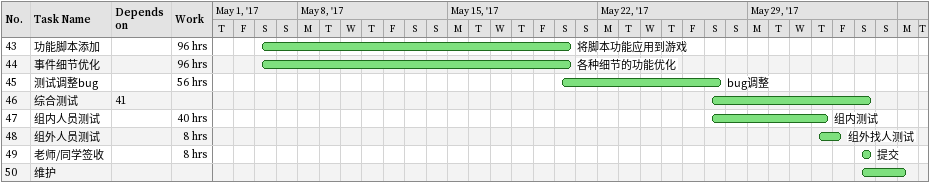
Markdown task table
| ID | Task | Start | Finish | Predecessors | Resources | Work (h) |
|---|---|---|---|---|---|---|
| 43 | 功能脚本添加 | 2017-05-06 | 2017-05-20 |  | 将脚本功能应用到游戏 | 96 |
| 44 | 事件细节优化 | 2017-05-06 | 2017-05-20 |  | 各种细节的功能优化 | 96 |
| 45 | 测试调整bug | 2017-05-20 | 2017-05-27 |  | bug调整 | 56 |
| 46 | 综合测试 | 2017-05-27 | 2017-06-03 | 41 |  |  |
| 47 | 组内人员测试 | 2017-05-27 | 2017-06-01 |  | 组内测试 | 40 |
| 48 | 组外人员测试 | 2017-06-01 | 2017-06-02 |  | 组外找人测试 | 8 |
| 49 | 老师/同学签收 | 2017-06-03 | 2017-06-03 |  | 提交 | 8 |
| 50 | 维护 | 2017-06-03 | 2017-06-05 |  |  |  |
